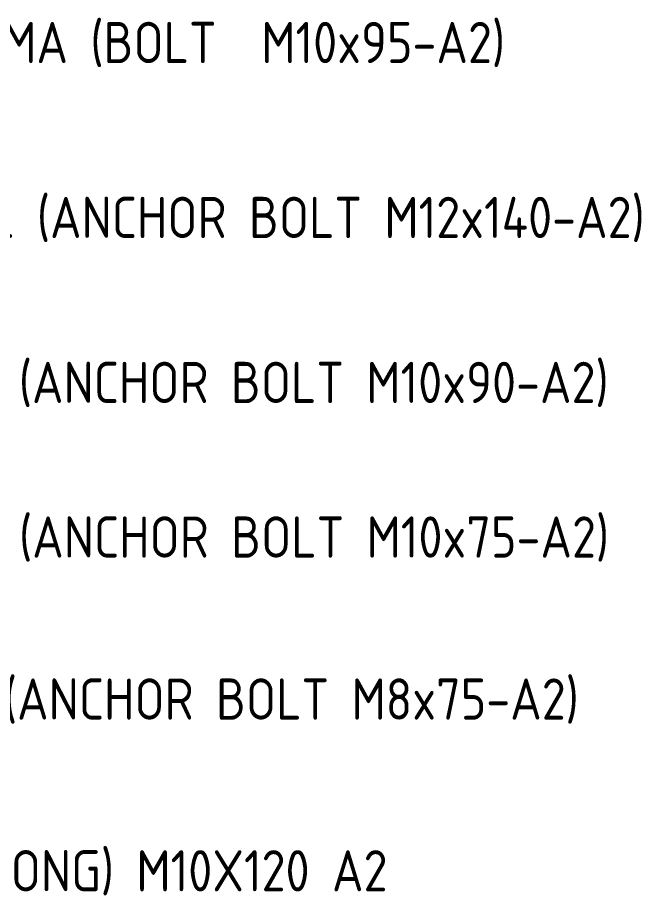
# Model space of a CAD drawing. Header units: millimetres. Extents: x -73550 to -72437, y 41766 to 43371.
# Drawn here: x -72891 to -72437, y 41794 to 42433 of the extents above; entities that cross this region are included whole.
import ezdxf

# ---------------------------------------------------------------- set-up
doc = ezdxf.new("R2010")
doc.units = ezdxf.units.MM
doc.layers.add('ART_YZ', color=3, linetype='Continuous')
doc.styles.add('YZ', font='archs.shx', dxfattribs={"width": 0.7})

msp = doc.modelspace()

# ---------------------------------------------------------------- texts
at = {"layer": 'ART_YZ', "style": 'YZ'}
for s, p in [('M10x95-A2 SAPLAMA (BOLT  M10x95-A2)', (-73191.8, 42399.58)), ('M12x140-A2 DUBEL (ANCHOR BOLT M12x140-A2)', (-73191.8, 42272.27)), ('M10x90-A2 DUBEL (ANCHOR BOLT M10x90-A2)', (-73191.8, 42152.19)), ('M10x75-A2 DUBEL (ANCHOR BOLT M10x75-A2)', (-73191.8, 42039.67)), ('M8x75-A2 DUBEL (ANCHOR BOLT M8x75-A2)', (-73191.8, 41921.75)), ('ANCHOR BOLT (YTONG) M10X120 A2 ', (-73191.8, 41796.77))]:
    msp.add_text(s, height=30, dxfattribs=at).set_placement(p)

doc.saveas('drawing.dxf')
